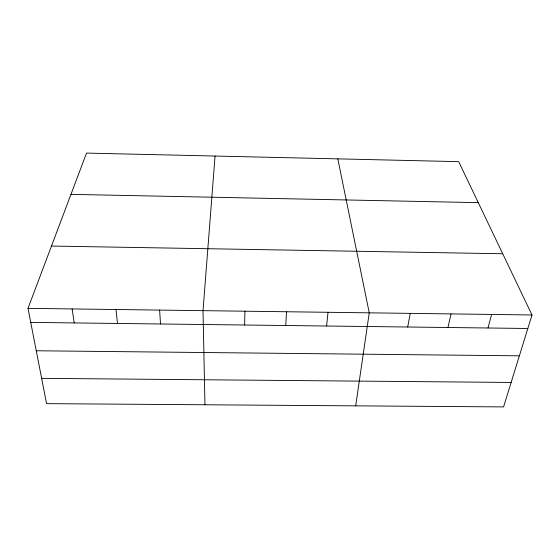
<?xml version="1.0" encoding="UTF-8"?>
<svg xmlns="http://www.w3.org/2000/svg" width="560" height="560" viewBox="0 0 560 560"><rect width="100%" height="100%" fill="white"/><g stroke="black" fill="none" stroke-linecap="round" stroke-linejoin="round"><path stroke-width="0.84" d="M244.615 325.01L244.909 311.206M285.712 325.514L286.573 311.752M215.054 156.044L203.021 310.653L204.946 404.775M326.592 326.018L328.02 312.298M355.698 405.853L369.25 312.837L337.813 158.865M407.708 327.012L410.256 313.376M447.958 327.502L451.052 313.915M487.991 327.992L491.631 314.447M532 314.972L503.58 406.91L46.55 403.641L28 308.357L86.527 153.09L458.675 161.644L532 314.972L28 308.357M41.622 378.343L511.14 382.445M36.253 350.763L519.372 355.824M30.73 322.392L527.828 328.482M51.485 246.05L502.726 253.757M70.973 194.355L478.282 202.643M72.121 308.938L74.228 322.924M115.997 309.512L117.488 323.456M159.628 310.086L160.51 323.981"/></g></svg>
